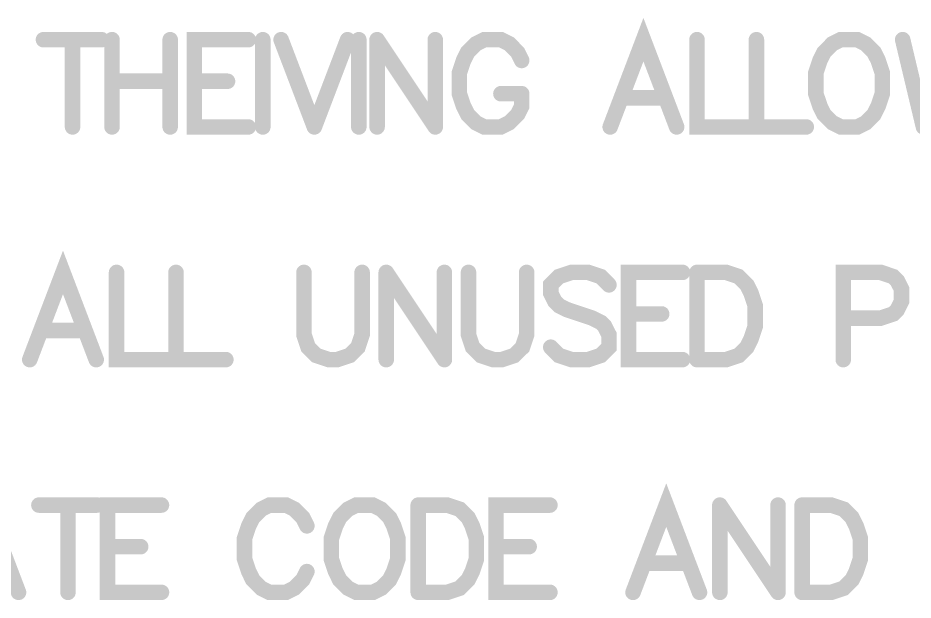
# Model space of a CAD drawing. Extents: x -9.8 to 23.3, y -7.1 to 14.3.
# Drawn here: x -5.527 to -4.95, y 6.135 to 6.51 of the extents above; entities that cross this region are included whole.
import ezdxf

# ---------------------------------------------------------------- set-up
doc = ezdxf.new("R2010")
doc.units = 0
doc.layers.add('2D_LINE_00', color=1, linetype='CONTINUOUS')

# ---------------------------------------------------------------- blocks, each defined once
blk = doc.blocks.new('SMOOTH_0$01')
at = {"const_width": 0.005}
blk.add_lwpolyline([(-0.0025, 0, 1), (0.0025, 0, 1)], format="xyb", close=True, dxfattribs=at)
blk = doc.blocks.new('DRAWING_1341')
at = {"layer": '2D_LINE_00', "const_width": 0.01}
blk.add_lwpolyline([(0, 0), (-0.02142, 0.05624), (-0.04284, 0)], dxfattribs=at)
at = {"layer": '2D_LINE_00'}
for p in [(-0.02142, 0.05624), (-0.04284, 0), (0, 0)]:
    blk.add_blockref('SMOOTH_0$01', p, dxfattribs=at)
blk = doc.blocks.new('DRAWING_1343')
at = {"layer": '2D_LINE_00', "const_width": 0.01}
blk.add_lwpolyline([(0, 0), (0, -0.05624)], dxfattribs=at)
at = {"layer": '2D_LINE_00'}
for p in [(0, 0), (0, -0.05624)]:
    blk.add_blockref('SMOOTH_0$01', p, dxfattribs=at)
blk = doc.blocks.new('DRAWING_1344')
at = {"layer": '2D_LINE_00', "const_width": 0.01}
blk.add_lwpolyline([(0, 0), (0.03749, 0)], dxfattribs=at)
at = {"layer": '2D_LINE_00'}
for p in [(0, 0), (0.03749, 0)]:
    blk.add_blockref('SMOOTH_0$01', p, dxfattribs=at)
blk = doc.blocks.new('DRAWING_1345')
at = {"layer": '2D_LINE_00', "const_width": 0.01}
blk.add_lwpolyline([(0, 0), (-0.03482, 0), (-0.03482, -0.05624), (0, -0.05624)], dxfattribs=at)
at = {"layer": '2D_LINE_00'}
for p in [(-0.03482, 0), (0, 0), (-0.03482, -0.05624), (0, -0.05624)]:
    blk.add_blockref('SMOOTH_0$01', p, dxfattribs=at)
blk = doc.blocks.new('DRAWING_1346')
at = {"layer": '2D_LINE_00', "const_width": 0.01}
blk.add_lwpolyline([(0, 0), (0.02143, 0)], dxfattribs=at)
at = {"layer": '2D_LINE_00'}
for p in [(0, 0), (0.02143, 0)]:
    blk.add_blockref('SMOOTH_0$01', p, dxfattribs=at)
blk = doc.blocks.new('DRAWING_1347')
at = {"layer": '2D_LINE_00', "const_width": 0.01}
blk.add_lwpolyline([(0, 0), (-0.00268, 0.00535), (-0.00804, 0.01071), (-0.01339, 0.01339), (-0.02411, 0.01339), (-0.02946, 0.01071), (-0.03482, 0.00535), (-0.03749, 0), (-0.04017, -0.00804), (-0.04017, -0.02143), (-0.03749, -0.02946), (-0.03482, -0.03482), (-0.02946, -0.04017), (-0.02411, -0.04285), (-0.01339, -0.04285), (-0.00804, -0.04017), (-0.00268, -0.03482), (0, -0.02946)], dxfattribs=at)
at = {"layer": '2D_LINE_00'}
for p in [(-0.02411, 0.01339), (-0.01339, 0.01339), (-0.02946, 0.01071), (-0.00804, 0.01071), (-0.03482, 0.00535), (-0.00268, 0.00535), (-0.03749, 0), (0, 0), (-0.04017, -0.00804), (-0.04017, -0.02143), (-0.03749, -0.02946), (0, -0.02946), (-0.03482, -0.03482), (-0.00268, -0.03482), (-0.02946, -0.04017), (-0.02411, -0.04285), (-0.01339, -0.04285), (-0.00804, -0.04017)]:
    blk.add_blockref('SMOOTH_0$01', p, dxfattribs=at)
blk = doc.blocks.new('DRAWING_1348')
at = {"layer": '2D_LINE_00', "const_width": 0.01}
blk.add_lwpolyline([(0, 0), (-0.00536, -0.00268), (-0.01072, -0.00804), (-0.01339, -0.01339), (-0.01607, -0.02143), (-0.01607, -0.03482), (-0.01339, -0.04285), (-0.01072, -0.04821), (-0.00536, -0.05356), (0, -0.05624), (0.01071, -0.05624), (0.01606, -0.05356), (0.02142, -0.04821), (0.0241, -0.04285), (0.02678, -0.03482), (0.02678, -0.02143), (0.0241, -0.01339), (0.02142, -0.00804), (0.01606, -0.00268), (0.01071, 0), (0, 0)], dxfattribs=at)
at = {"layer": '2D_LINE_00'}
for p in [(-0.00536, -0.00268), (0, 0), (0, 0), (0.01071, 0), (0.01606, -0.00268), (-0.01072, -0.00804), (0.02142, -0.00804), (-0.01339, -0.01339), (0.0241, -0.01339), (-0.01607, -0.02143), (0.02678, -0.02143), (-0.01607, -0.03482), (0.02678, -0.03482), (-0.01339, -0.04285), (0.0241, -0.04285), (-0.01072, -0.04821), (0.02142, -0.04821), (-0.00536, -0.05356), (0, -0.05624), (0.01071, -0.05624), (0.01606, -0.05356)]:
    blk.add_blockref('SMOOTH_0$01', p, dxfattribs=at)
blk = doc.blocks.new('DRAWING_1349')
at = {"layer": '2D_LINE_00', "const_width": 0.01}
blk.add_lwpolyline([(0, 0), (0, -0.05624)], dxfattribs=at)
at = {"layer": '2D_LINE_00'}
for p in [(0, 0), (0, -0.05624)]:
    blk.add_blockref('SMOOTH_0$01', p, dxfattribs=at)
blk = doc.blocks.new('DRAWING_1350')
at = {"layer": '2D_LINE_00', "const_width": 0.01}
blk.add_lwpolyline([(0, 0), (0.01874, 0), (0.02678, -0.00268), (0.03213, -0.00804), (0.03481, -0.01339), (0.03749, -0.02143), (0.03749, -0.03482), (0.03481, -0.04285), (0.03213, -0.04821), (0.02678, -0.05356), (0.01874, -0.05624), (0, -0.05624)], dxfattribs=at)
at = {"layer": '2D_LINE_00'}
for p in [(0, 0), (0.01874, 0), (0.02678, -0.00268), (0.03213, -0.00804), (0.03481, -0.01339), (0.03749, -0.02143), (0.03749, -0.03482), (0.03481, -0.04285), (0.03213, -0.04821), (0, -0.05624), (0.01874, -0.05624), (0.02678, -0.05356)]:
    blk.add_blockref('SMOOTH_0$01', p, dxfattribs=at)
blk = doc.blocks.new('DRAWING_1351')
at = {"layer": '2D_LINE_00', "const_width": 0.01}
blk.add_lwpolyline([(0, 0), (-0.03481, 0), (-0.03481, -0.05624), (0, -0.05624)], dxfattribs=at)
at = {"layer": '2D_LINE_00'}
for p in [(-0.03481, 0), (0, 0), (-0.03481, -0.05624), (0, -0.05624)]:
    blk.add_blockref('SMOOTH_0$01', p, dxfattribs=at)
blk = doc.blocks.new('DRAWING_1352')
at = {"layer": '2D_LINE_00', "const_width": 0.01}
blk.add_lwpolyline([(0, 0), (0.02142, 0)], dxfattribs=at)
at = {"layer": '2D_LINE_00'}
for p in [(0, 0), (0.02142, 0)]:
    blk.add_blockref('SMOOTH_0$01', p, dxfattribs=at)
blk = doc.blocks.new('DRAWING_1353')
at = {"layer": '2D_LINE_00', "const_width": 0.01}
blk.add_lwpolyline([(0, 0), (-0.02143, 0.05624), (-0.04285, 0)], dxfattribs=at)
at = {"layer": '2D_LINE_00'}
for p in [(-0.02143, 0.05624), (-0.04285, 0), (0, 0)]:
    blk.add_blockref('SMOOTH_0$01', p, dxfattribs=at)
blk = doc.blocks.new('DRAWING_1354')
at = {"layer": '2D_LINE_00', "const_width": 0.01}
blk.add_lwpolyline([(0, 0), (0.02678, 0)], dxfattribs=at)
at = {"layer": '2D_LINE_00'}
for p in [(0, 0), (0.02678, 0)]:
    blk.add_blockref('SMOOTH_0$01', p, dxfattribs=at)
blk = doc.blocks.new('DRAWING_1355')
at = {"layer": '2D_LINE_00', "const_width": 0.01}
blk.add_lwpolyline([(0, 0), (0, -0.05624)], dxfattribs=at)
at = {"layer": '2D_LINE_00'}
for p in [(0, 0), (0, -0.05624)]:
    blk.add_blockref('SMOOTH_0$01', p, dxfattribs=at)
blk = doc.blocks.new('DRAWING_1356')
at = {"layer": '2D_LINE_00', "const_width": 0.01}
blk.add_lwpolyline([(0, 0), (0.03749, -0.05624)], dxfattribs=at)
at = {"layer": '2D_LINE_00'}
for p in [(0, 0), (0.03749, -0.05624)]:
    blk.add_blockref('SMOOTH_0$01', p, dxfattribs=at)
blk = doc.blocks.new('DRAWING_1357')
at = {"layer": '2D_LINE_00', "const_width": 0.01}
blk.add_lwpolyline([(0, 0), (0, -0.05624)], dxfattribs=at)
at = {"layer": '2D_LINE_00'}
for p in [(0, 0), (0, -0.05624)]:
    blk.add_blockref('SMOOTH_0$01', p, dxfattribs=at)
blk = doc.blocks.new('DRAWING_1358')
at = {"layer": '2D_LINE_00', "const_width": 0.01}
blk.add_lwpolyline([(0, 0), (0, -0.05624)], dxfattribs=at)
at = {"layer": '2D_LINE_00'}
for p in [(0, 0), (0, -0.05624)]:
    blk.add_blockref('SMOOTH_0$01', p, dxfattribs=at)
blk = doc.blocks.new('DRAWING_1359')
at = {"layer": '2D_LINE_00', "const_width": 0.01}
blk.add_lwpolyline([(0, 0), (0.01874, 0), (0.02677, -0.00268), (0.03213, -0.00804), (0.03481, -0.01339), (0.03749, -0.02143), (0.03749, -0.03482), (0.03481, -0.04285), (0.03213, -0.04821), (0.02677, -0.05356), (0.01874, -0.05624), (0, -0.05624)], dxfattribs=at)
at = {"layer": '2D_LINE_00'}
for p in [(0, 0), (0.01874, 0), (0.02677, -0.00268), (0.03213, -0.00804), (0.03481, -0.01339), (0.03749, -0.02143), (0.03749, -0.03482), (0.03481, -0.04285), (0.03213, -0.04821), (0, -0.05624), (0.01874, -0.05624), (0.02677, -0.05356)]:
    blk.add_blockref('SMOOTH_0$01', p, dxfattribs=at)
blk = doc.blocks.new('DRAWING_1693')
at = {"layer": '2D_LINE_00', "const_width": 0.01}
blk.add_lwpolyline([(0, 0), (-0.02142, 0.05624), (-0.04285, 0)], dxfattribs=at)
at = {"layer": '2D_LINE_00'}
for p in [(-0.02142, 0.05624), (-0.04285, 0), (0, 0)]:
    blk.add_blockref('SMOOTH_0$01', p, dxfattribs=at)
blk = doc.blocks.new('DRAWING_1694')
at = {"layer": '2D_LINE_00', "const_width": 0.01}
blk.add_lwpolyline([(0, 0), (0.02678, 0)], dxfattribs=at)
at = {"layer": '2D_LINE_00'}
for p in [(0, 0), (0.02678, 0)]:
    blk.add_blockref('SMOOTH_0$01', p, dxfattribs=at)
blk = doc.blocks.new('DRAWING_1695')
at = {"layer": '2D_LINE_00', "const_width": 0.01}
blk.add_lwpolyline([(0, 0), (0, -0.05624), (0.03214, -0.05624)], dxfattribs=at)
at = {"layer": '2D_LINE_00'}
for p in [(0, 0), (0, -0.05624), (0.03214, -0.05624)]:
    blk.add_blockref('SMOOTH_0$01', p, dxfattribs=at)
blk = doc.blocks.new('DRAWING_1696')
at = {"layer": '2D_LINE_00', "const_width": 0.01}
blk.add_lwpolyline([(0, 0), (0, -0.05624), (0.03214, -0.05624)], dxfattribs=at)
at = {"layer": '2D_LINE_00'}
for p in [(0, 0), (0, -0.05624), (0.03214, -0.05624)]:
    blk.add_blockref('SMOOTH_0$01', p, dxfattribs=at)
blk = doc.blocks.new('DRAWING_1697')
at = {"layer": '2D_LINE_00', "const_width": 0.01}
blk.add_lwpolyline([(0, 0), (0, -0.04017), (0.00268, -0.04821), (0.00804, -0.05356), (0.01607, -0.05624), (0.02143, -0.05624), (0.02946, -0.05356), (0.03482, -0.04821), (0.03749, -0.04017), (0.03749, 0)], dxfattribs=at)
at = {"layer": '2D_LINE_00'}
for p in [(0, 0), (0.03749, 0), (0, -0.04017), (0.03749, -0.04017), (0.00268, -0.04821), (0.03482, -0.04821), (0.00804, -0.05356), (0.01607, -0.05624), (0.02143, -0.05624), (0.02946, -0.05356)]:
    blk.add_blockref('SMOOTH_0$01', p, dxfattribs=at)
blk = doc.blocks.new('DRAWING_1698')
at = {"layer": '2D_LINE_00', "const_width": 0.01}
blk.add_lwpolyline([(0, 0), (0, -0.05624)], dxfattribs=at)
at = {"layer": '2D_LINE_00'}
for p in [(0, 0), (0, -0.05624)]:
    blk.add_blockref('SMOOTH_0$01', p, dxfattribs=at)
blk = doc.blocks.new('DRAWING_1699')
at = {"layer": '2D_LINE_00', "const_width": 0.01}
blk.add_lwpolyline([(0, 0), (0.03749, -0.05624)], dxfattribs=at)
at = {"layer": '2D_LINE_00'}
for p in [(0, 0), (0.03749, -0.05624)]:
    blk.add_blockref('SMOOTH_0$01', p, dxfattribs=at)
blk = doc.blocks.new('DRAWING_1700')
at = {"layer": '2D_LINE_00', "const_width": 0.01}
blk.add_lwpolyline([(0, 0), (0, -0.05624)], dxfattribs=at)
at = {"layer": '2D_LINE_00'}
for p in [(0, 0), (0, -0.05624)]:
    blk.add_blockref('SMOOTH_0$01', p, dxfattribs=at)
blk = doc.blocks.new('DRAWING_1701')
at = {"layer": '2D_LINE_00', "const_width": 0.01}
blk.add_lwpolyline([(0, 0), (0, -0.04017), (0.00268, -0.04821), (0.00804, -0.05356), (0.01607, -0.05624), (0.02142, -0.05624), (0.02946, -0.05356), (0.03482, -0.04821), (0.03749, -0.04017), (0.03749, 0)], dxfattribs=at)
at = {"layer": '2D_LINE_00'}
for p in [(0, 0), (0.03749, 0), (0, -0.04017), (0.03749, -0.04017), (0.00268, -0.04821), (0.03482, -0.04821), (0.00804, -0.05356), (0.01607, -0.05624), (0.02142, -0.05624), (0.02946, -0.05356)]:
    blk.add_blockref('SMOOTH_0$01', p, dxfattribs=at)
blk = doc.blocks.new('DRAWING_1702')
at = {"layer": '2D_LINE_00', "const_width": 0.01}
blk.add_lwpolyline([(0, 0), (-0.00536, 0.00536), (-0.01339, 0.00804), (-0.0241, 0.00804), (-0.03214, 0.00536), (-0.03749, 0), (-0.03749, -0.00535), (-0.03482, -0.01071), (-0.03214, -0.01339), (-0.02678, -0.01606), (-0.01071, -0.02142), (-0.00536, -0.0241), (-0.00268, -0.02678), (0, -0.03213), (0, -0.04017), (-0.00536, -0.04552), (-0.01339, -0.0482), (-0.0241, -0.0482), (-0.03214, -0.04552), (-0.03749, -0.04017)], dxfattribs=at)
at = {"layer": '2D_LINE_00'}
for p in [(-0.0241, 0.00804), (-0.01339, 0.00804), (-0.03214, 0.00536), (-0.00536, 0.00536), (-0.03749, 0), (0, 0), (-0.03749, -0.00535), (-0.03482, -0.01071), (-0.03214, -0.01339), (-0.02678, -0.01606), (-0.01071, -0.02142), (-0.00536, -0.0241), (-0.00268, -0.02678), (0, -0.03213), (-0.03749, -0.04017), (0, -0.04017), (-0.03214, -0.04552), (-0.0241, -0.0482), (-0.01339, -0.0482), (-0.00536, -0.04552)]:
    blk.add_blockref('SMOOTH_0$01', p, dxfattribs=at)
blk = doc.blocks.new('DRAWING_1703')
at = {"layer": '2D_LINE_00', "const_width": 0.01}
blk.add_lwpolyline([(0, 0), (-0.03482, 0), (-0.03482, -0.05624), (0, -0.05624)], dxfattribs=at)
at = {"layer": '2D_LINE_00'}
for p in [(-0.03482, 0), (0, 0), (-0.03482, -0.05624), (0, -0.05624)]:
    blk.add_blockref('SMOOTH_0$01', p, dxfattribs=at)
blk = doc.blocks.new('DRAWING_1704')
at = {"layer": '2D_LINE_00', "const_width": 0.01}
blk.add_lwpolyline([(0, 0), (0.02143, 0)], dxfattribs=at)
at = {"layer": '2D_LINE_00'}
for p in [(0, 0), (0.02143, 0)]:
    blk.add_blockref('SMOOTH_0$01', p, dxfattribs=at)
blk = doc.blocks.new('DRAWING_1705')
at = {"layer": '2D_LINE_00', "const_width": 0.01}
blk.add_lwpolyline([(0, 0), (0, -0.05624)], dxfattribs=at)
at = {"layer": '2D_LINE_00'}
for p in [(0, 0), (0, -0.05624)]:
    blk.add_blockref('SMOOTH_0$01', p, dxfattribs=at)
blk = doc.blocks.new('DRAWING_1706')
at = {"layer": '2D_LINE_00', "const_width": 0.01}
blk.add_lwpolyline([(0, 0), (0.01875, 0), (0.02678, -0.00268), (0.03214, -0.00804), (0.03481, -0.01339), (0.03749, -0.02143), (0.03749, -0.03482), (0.03481, -0.04285), (0.03214, -0.04821), (0.02678, -0.05356), (0.01875, -0.05624), (0, -0.05624)], dxfattribs=at)
at = {"layer": '2D_LINE_00'}
for p in [(0, 0), (0.01875, 0), (0.02678, -0.00268), (0.03214, -0.00804), (0.03481, -0.01339), (0.03749, -0.02143), (0.03749, -0.03482), (0.03481, -0.04285), (0.03214, -0.04821), (0, -0.05624), (0.01875, -0.05624), (0.02678, -0.05356)]:
    blk.add_blockref('SMOOTH_0$01', p, dxfattribs=at)
blk = doc.blocks.new('DRAWING_1707')
at = {"layer": '2D_LINE_00', "const_width": 0.01}
blk.add_lwpolyline([(0, 0), (0.0241, 0), (0.03213, 0.00268), (0.03481, 0.00536), (0.03749, 0.01071), (0.03749, 0.01875), (0.03481, 0.0241), (0.03213, 0.02678), (0.0241, 0.02946), (0, 0.02946), (0, -0.02678)], dxfattribs=at)
at = {"layer": '2D_LINE_00'}
for p in [(0, 0.02946), (0.0241, 0.02946), (0.03213, 0.02678), (0.03481, 0.0241), (0.03749, 0.01875), (0.03749, 0.01071), (0.03213, 0.00268), (0.03481, 0.00536), (0, 0), (0.0241, 0), (0, -0.02678)]:
    blk.add_blockref('SMOOTH_0$01', p, dxfattribs=at)
blk = doc.blocks.new('DRAWING_1779')
at = {"layer": '2D_LINE_00', "const_width": 0.01}
blk.add_lwpolyline([(0, 0), (0, -0.05624)], dxfattribs=at)
at = {"layer": '2D_LINE_00'}
for p in [(0, 0), (0, -0.05624)]:
    blk.add_blockref('SMOOTH_0$01', p, dxfattribs=at)
blk = doc.blocks.new('DRAWING_1780')
at = {"layer": '2D_LINE_00', "const_width": 0.01}
blk.add_lwpolyline([(0, 0), (0.03749, 0)], dxfattribs=at)
at = {"layer": '2D_LINE_00'}
for p in [(0, 0), (0.03749, 0)]:
    blk.add_blockref('SMOOTH_0$01', p, dxfattribs=at)
blk = doc.blocks.new('DRAWING_1781')
at = {"layer": '2D_LINE_00', "const_width": 0.01}
blk.add_lwpolyline([(0, 0), (0, -0.05624)], dxfattribs=at)
at = {"layer": '2D_LINE_00'}
for p in [(0, 0), (0, -0.05624)]:
    blk.add_blockref('SMOOTH_0$01', p, dxfattribs=at)
blk = doc.blocks.new('DRAWING_1782')
at = {"layer": '2D_LINE_00', "const_width": 0.01}
blk.add_lwpolyline([(0, 0), (0, -0.05624)], dxfattribs=at)
at = {"layer": '2D_LINE_00'}
for p in [(0, 0), (0, -0.05624)]:
    blk.add_blockref('SMOOTH_0$01', p, dxfattribs=at)
blk = doc.blocks.new('DRAWING_1783')
at = {"layer": '2D_LINE_00', "const_width": 0.01}
blk.add_lwpolyline([(0, 0), (0.03749, 0)], dxfattribs=at)
at = {"layer": '2D_LINE_00'}
for p in [(0, 0), (0.03749, 0)]:
    blk.add_blockref('SMOOTH_0$01', p, dxfattribs=at)
blk = doc.blocks.new('DRAWING_1784')
at = {"layer": '2D_LINE_00', "const_width": 0.01}
blk.add_lwpolyline([(0, 0), (-0.03482, 0), (-0.03482, -0.05624), (0, -0.05624)], dxfattribs=at)
at = {"layer": '2D_LINE_00'}
for p in [(-0.03482, 0), (0, 0), (-0.03482, -0.05624), (0, -0.05624)]:
    blk.add_blockref('SMOOTH_0$01', p, dxfattribs=at)
blk = doc.blocks.new('DRAWING_1785')
at = {"layer": '2D_LINE_00', "const_width": 0.01}
blk.add_lwpolyline([(0, 0), (0.02143, 0)], dxfattribs=at)
at = {"layer": '2D_LINE_00'}
for p in [(0, 0), (0.02143, 0)]:
    blk.add_blockref('SMOOTH_0$01', p, dxfattribs=at)
blk = doc.blocks.new('DRAWING_1786')
at = {"layer": '2D_LINE_00', "const_width": 0.01}
blk.add_lwpolyline([(0, 0), (0, -0.05624)], dxfattribs=at)
at = {"layer": '2D_LINE_00'}
for p in [(0, 0), (0, -0.05624)]:
    blk.add_blockref('SMOOTH_0$01', p, dxfattribs=at)
blk = doc.blocks.new('DRAWING_1787')
at = {"layer": '2D_LINE_00', "const_width": 0.01}
blk.add_lwpolyline([(0, 0), (0.02143, -0.05624)], dxfattribs=at)
at = {"layer": '2D_LINE_00'}
for p in [(0, 0), (0.02143, -0.05624)]:
    blk.add_blockref('SMOOTH_0$01', p, dxfattribs=at)
blk = doc.blocks.new('DRAWING_1788')
at = {"layer": '2D_LINE_00', "const_width": 0.01}
blk.add_lwpolyline([(0, 0), (-0.02142, -0.05624)], dxfattribs=at)
at = {"layer": '2D_LINE_00'}
for p in [(0, 0), (-0.02142, -0.05624)]:
    blk.add_blockref('SMOOTH_0$01', p, dxfattribs=at)
blk = doc.blocks.new('DRAWING_1789')
at = {"layer": '2D_LINE_00', "const_width": 0.01}
blk.add_lwpolyline([(0, 0), (0, -0.05624)], dxfattribs=at)
at = {"layer": '2D_LINE_00'}
for p in [(0, 0), (0, -0.05624)]:
    blk.add_blockref('SMOOTH_0$01', p, dxfattribs=at)
blk = doc.blocks.new('DRAWING_1790')
at = {"layer": '2D_LINE_00', "const_width": 0.01}
blk.add_lwpolyline([(0, 0), (0, -0.05624)], dxfattribs=at)
at = {"layer": '2D_LINE_00'}
for p in [(0, 0), (0, -0.05624)]:
    blk.add_blockref('SMOOTH_0$01', p, dxfattribs=at)
blk = doc.blocks.new('DRAWING_1791')
at = {"layer": '2D_LINE_00', "const_width": 0.01}
blk.add_lwpolyline([(0, 0), (0.03749, -0.05624)], dxfattribs=at)
at = {"layer": '2D_LINE_00'}
for p in [(0, 0), (0.03749, -0.05624)]:
    blk.add_blockref('SMOOTH_0$01', p, dxfattribs=at)
blk = doc.blocks.new('DRAWING_1792')
at = {"layer": '2D_LINE_00', "const_width": 0.01}
blk.add_lwpolyline([(0, 0), (0, -0.05624)], dxfattribs=at)
at = {"layer": '2D_LINE_00'}
for p in [(0, 0), (0, -0.05624)]:
    blk.add_blockref('SMOOTH_0$01', p, dxfattribs=at)
blk = doc.blocks.new('DRAWING_1793')
at = {"layer": '2D_LINE_00', "const_width": 0.01}
blk.add_lwpolyline([(0, 0), (-0.00268, 0.00535), (-0.00803, 0.01071), (-0.01339, 0.01339), (-0.0241, 0.01339), (-0.02946, 0.01071), (-0.03481, 0.00535), (-0.03749, 0), (-0.04017, -0.00804), (-0.04017, -0.02143), (-0.03749, -0.02946), (-0.03481, -0.03482), (-0.02946, -0.04017), (-0.0241, -0.04285), (-0.01339, -0.04285), (-0.00803, -0.04017), (-0.00268, -0.03482), (0, -0.02946), (0, -0.02143)], dxfattribs=at)
at = {"layer": '2D_LINE_00'}
for p in [(-0.0241, 0.01339), (-0.01339, 0.01339), (-0.02946, 0.01071), (-0.00803, 0.01071), (-0.03481, 0.00535), (-0.00268, 0.00535), (-0.03749, 0), (0, 0), (-0.04017, -0.00804), (-0.04017, -0.02143), (0, -0.02143), (-0.03749, -0.02946), (0, -0.02946), (-0.03481, -0.03482), (-0.00268, -0.03482), (-0.02946, -0.04017), (-0.0241, -0.04285), (-0.01339, -0.04285), (-0.00803, -0.04017)]:
    blk.add_blockref('SMOOTH_0$01', p, dxfattribs=at)
blk = doc.blocks.new('DRAWING_1794')
at = {"layer": '2D_LINE_00', "const_width": 0.01}
blk.add_lwpolyline([(0, 0), (0.01339, 0)], dxfattribs=at)
at = {"layer": '2D_LINE_00'}
for p in [(0, 0), (0.01339, 0)]:
    blk.add_blockref('SMOOTH_0$01', p, dxfattribs=at)
blk = doc.blocks.new('DRAWING_1795')
at = {"layer": '2D_LINE_00', "const_width": 0.01}
blk.add_lwpolyline([(0, 0), (-0.02142, 0.05624), (-0.04285, 0)], dxfattribs=at)
at = {"layer": '2D_LINE_00'}
for p in [(-0.02142, 0.05624), (-0.04285, 0), (0, 0)]:
    blk.add_blockref('SMOOTH_0$01', p, dxfattribs=at)
blk = doc.blocks.new('DRAWING_1796')
at = {"layer": '2D_LINE_00', "const_width": 0.01}
blk.add_lwpolyline([(0, 0), (0.02679, 0)], dxfattribs=at)
at = {"layer": '2D_LINE_00'}
for p in [(0, 0), (0.02679, 0)]:
    blk.add_blockref('SMOOTH_0$01', p, dxfattribs=at)
blk = doc.blocks.new('DRAWING_1797')
at = {"layer": '2D_LINE_00', "const_width": 0.01}
blk.add_lwpolyline([(0, 0), (0, -0.05624), (0.03214, -0.05624)], dxfattribs=at)
at = {"layer": '2D_LINE_00'}
for p in [(0, 0), (0, -0.05624), (0.03214, -0.05624)]:
    blk.add_blockref('SMOOTH_0$01', p, dxfattribs=at)
blk = doc.blocks.new('DRAWING_1798')
at = {"layer": '2D_LINE_00', "const_width": 0.01}
blk.add_lwpolyline([(0, 0), (0, -0.05624), (0.03213, -0.05624)], dxfattribs=at)
at = {"layer": '2D_LINE_00'}
for p in [(0, 0), (0, -0.05624), (0.03213, -0.05624)]:
    blk.add_blockref('SMOOTH_0$01', p, dxfattribs=at)
blk = doc.blocks.new('DRAWING_1799')
at = {"layer": '2D_LINE_00', "const_width": 0.01}
blk.add_lwpolyline([(0, 0), (-0.00536, -0.00268), (-0.01071, -0.00804), (-0.01339, -0.01339), (-0.01607, -0.02143), (-0.01607, -0.03482), (-0.01339, -0.04285), (-0.01071, -0.04821), (-0.00536, -0.05356), (0, -0.05624), (0.01071, -0.05624), (0.01607, -0.05356), (0.02142, -0.04821), (0.0241, -0.04285), (0.02678, -0.03482), (0.02678, -0.02143), (0.0241, -0.01339), (0.02142, -0.00804), (0.01607, -0.00268), (0.01071, 0), (0, 0)], dxfattribs=at)
at = {"layer": '2D_LINE_00'}
for p in [(-0.00536, -0.00268), (0, 0), (0, 0), (0.01071, 0), (0.01607, -0.00268), (-0.01071, -0.00804), (0.02142, -0.00804), (-0.01339, -0.01339), (0.0241, -0.01339), (-0.01607, -0.02143), (0.02678, -0.02143), (-0.01607, -0.03482), (0.02678, -0.03482), (-0.01339, -0.04285), (0.0241, -0.04285), (-0.01071, -0.04821), (0.02142, -0.04821), (-0.00536, -0.05356), (0, -0.05624), (0.01071, -0.05624), (0.01607, -0.05356)]:
    blk.add_blockref('SMOOTH_0$01', p, dxfattribs=at)
blk = doc.blocks.new('DRAWING_1800')
at = {"layer": '2D_LINE_00', "const_width": 0.01}
blk.add_lwpolyline([(0, 0), (0.01339, -0.05624)], dxfattribs=at)
at = {"layer": '2D_LINE_00'}
for p in [(0, 0), (0.01339, -0.05624)]:
    blk.add_blockref('SMOOTH_0$01', p, dxfattribs=at)

msp = doc.modelspace()

# ---------------------------------------------------------------- block references
for name, p in [('DRAWING_1795', (-5.10269, 6.44)), ('DRAWING_1780', (-5.51082, 6.49624)), ('DRAWING_1779', (-5.49207, 6.49624)), ('DRAWING_1781', (-5.46663, 6.49624)), ('DRAWING_1782', (-5.42914, 6.49624)), ('DRAWING_1784', (-5.37879, 6.49624)), ('DRAWING_1786', (-5.36942, 6.49624)), ('DRAWING_1787', (-5.35764, 6.49624)), ('DRAWING_1788', (-5.31479, 6.49624)), ('DRAWING_1789', (-5.30756, 6.49624)), ('DRAWING_1790', (-5.29577, 6.49624)), ('DRAWING_1791', (-5.29577, 6.49624)), ('DRAWING_1792', (-5.25828, 6.49624)), ('DRAWING_1793', (-5.20258, 6.48285)), ('DRAWING_1797', (-5.08957, 6.49624)), ('DRAWING_1798', (-5.05127, 6.49624)), ('DRAWING_1799', (-4.99691, 6.49624)), ('DRAWING_1800', (-4.95701, 6.49624)), ('DRAWING_1783', (-5.46663, 6.46946)), ('DRAWING_1785', (-5.41361, 6.46946)), ('DRAWING_1794', (-5.21597, 6.46142)), ('DRAWING_1796', (-5.13751, 6.45875)), ('DRAWING_1693', (-5.47681, 6.29)), ('DRAWING_1695', (-5.46369, 6.34624)), ('DRAWING_1696', (-5.42539, 6.34624)), ('DRAWING_1697', (-5.34291, 6.34624)), ('DRAWING_1698', (-5.28988, 6.34624)), ('DRAWING_1699', (-5.28988, 6.34624)), ('DRAWING_1700', (-5.25239, 6.34624)), ('DRAWING_1701', (-5.23686, 6.34624)), ('DRAWING_1702', (-5.14634, 6.3382)), ('DRAWING_1703', (-5.09894, 6.34624)), ('DRAWING_1705', (-5.08957, 6.34624)), ('DRAWING_1706', (-5.08957, 6.34624)), ('DRAWING_1707', (-4.9953, 6.31678)), ('DRAWING_1704', (-5.13376, 6.31946)), ('DRAWING_1694', (-5.51162, 6.30875)), ('DRAWING_1341', (-5.52689, 6.14)), ('DRAWING_1353', (-5.08796, 6.14)), ('DRAWING_1344', (-5.51376, 6.19624)), ('DRAWING_1343', (-5.49502, 6.19624)), ('DRAWING_1345', (-5.43476, 6.19624)), ('DRAWING_1347', (-5.34103, 6.18285)), ('DRAWING_1348', (-5.30916, 6.19624)), ('DRAWING_1349', (-5.26926, 6.19624)), ('DRAWING_1350', (-5.26926, 6.19624)), ('DRAWING_1351', (-5.18437, 6.19624)), ('DRAWING_1355', (-5.07484, 6.19624)), ('DRAWING_1356', (-5.07484, 6.19624)), ('DRAWING_1357', (-5.03735, 6.19624)), ('DRAWING_1358', (-5.02181, 6.19624)), ('DRAWING_1359', (-5.02181, 6.19624)), ('DRAWING_1346', (-5.46958, 6.16946)), ('DRAWING_1352', (-5.21918, 6.16946)), ('DRAWING_1354', (-5.12278, 6.15875))]:
    msp.add_blockref(name, p)

doc.saveas('drawing.dxf')
